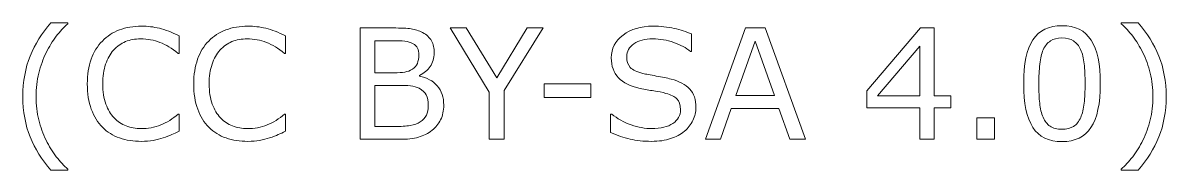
# Model space of a CAD drawing. Header units: inches. Extents: x -28 to 251, y 84 to 250.
# Drawn here: x 195.8 to 251.3, y 216.4 to 223.6 of the extents above; entities that cross this region are included whole.
import ezdxf

# ---------------------------------------------------------------- set-up
doc = ezdxf.new("R2010")
doc.units = ezdxf.units.IN
doc.header["$MEASUREMENT"] = 0
doc.layers.add('LAYER_1_0', color=7, linetype='Continuous')

# ---------------------------------------------------------------- blocks, each defined once
blk = doc.blocks.new('block 80')
at = {"layer": 'LAYER_1_0', "color": 7, "lineweight": 5}
for points in [[(221.058, 223.309), (219.162, 220.282), (219.162, 217.918), (218.446, 217.918), (218.446, 220.206), (216.538, 223.309), (217.328, 223.309), (218.808, 220.898), (220.291, 223.309), (221.058, 223.309)], [(233.813, 217.918), (233.051, 217.918), (232.526, 219.417), (230.202, 219.417), (229.678, 217.918), (228.951, 217.918), (230.906, 223.309), (231.858, 223.309), (233.813, 217.918)], [(240.875, 219.439), (240.07, 219.439), (240.07, 217.918), (239.376, 217.918), (239.376, 219.439), (236.796, 219.439), (236.796, 220.271), (239.405, 223.309), (240.07, 223.309), (240.07, 220.023), (240.875, 220.023), (240.875, 219.439)], [(232.302, 220.034), (231.364, 222.675), (230.423, 220.034), (232.302, 220.034)], [(239.376, 220.023), (239.376, 222.429), (237.31, 220.023), (239.376, 220.023)], [(223.379, 219.946), (221.119, 219.946), (221.119, 220.597), (223.379, 220.597), (223.379, 219.946)], [(243.005, 217.918), (242.145, 217.918), (242.145, 218.954), (243.005, 218.954), (243.005, 217.918)]]:
    blk.add_lwpolyline(points, dxfattribs=at)
for points, knots in [([(197.957, 216.429), (197.957, 216.429), (197.127, 216.429), (197.127, 216.429), (196.699, 216.919), (196.366, 217.454), (196.13, 218.033), (195.893, 218.611), (195.774, 219.264), (195.774, 219.99), (195.774, 220.716), (195.893, 221.369), (196.13, 221.948), (196.366, 222.527), (196.699, 223.061), (197.127, 223.551), (197.127, 223.551), (197.957, 223.551), (197.957, 223.551), (197.957, 223.551), (197.957, 223.515), (197.957, 223.515), (197.761, 223.339), (197.575, 223.136), (197.397, 222.905), (197.22, 222.675), (197.055, 222.407), (196.903, 222.1), (196.757, 221.804), (196.64, 221.476), (196.549, 221.119), (196.458, 220.763), (196.414, 220.386), (196.414, 219.99), (196.414, 219.578), (196.458, 219.201), (196.546, 218.857), (196.634, 218.515), (196.753, 218.189), (196.903, 217.88), (197.047, 217.584), (197.213, 217.315), (197.399, 217.076), (197.585, 216.836), (197.771, 216.633), (197.957, 216.466), (197.957, 216.466), (197.957, 216.429), (197.957, 216.429)], [0, 0, 0, 0, 1, 1, 1, 2, 2, 2, 3, 3, 3, 4, 4, 4, 5, 5, 5, 6, 6, 6, 7, 7, 7, 8, 8, 8, 9, 9, 9, 10, 10, 10, 11, 11, 11, 12, 12, 12, 13, 13, 13, 14, 14, 14, 15, 15, 15, 16, 16, 16, 16]), ([(248.148, 220.617), (248.148, 219.649), (247.996, 218.939), (247.694, 218.486), (247.391, 218.034), (246.921, 217.807), (246.285, 217.807), (245.638, 217.807), (245.166, 218.037), (244.868, 218.496), (244.57, 218.954), (244.422, 219.659), (244.422, 220.61), (244.422, 221.568), (244.572, 222.276), (244.874, 222.733), (245.175, 223.19), (245.645, 223.419), (246.285, 223.419), (246.931, 223.419), (247.403, 223.187), (247.701, 222.722), (247.998, 222.258), (248.148, 221.556), (248.148, 220.617)], [0, 0, 0, 0, 1, 1, 1, 2, 2, 2, 3, 3, 3, 4, 4, 4, 5, 5, 5, 6, 6, 6, 7, 7, 7, 8, 8, 8, 8]), ([(251.347, 219.99), (251.347, 219.264), (251.228, 218.611), (250.991, 218.033), (250.754, 217.454), (250.422, 216.919), (249.994, 216.429), (249.994, 216.429), (249.164, 216.429), (249.164, 216.429), (249.164, 216.429), (249.164, 216.466), (249.164, 216.466), (249.35, 216.633), (249.537, 216.836), (249.724, 217.076), (249.911, 217.315), (250.076, 217.584), (250.218, 217.88), (250.369, 218.189), (250.487, 218.515), (250.575, 218.857), (250.663, 219.201), (250.708, 219.578), (250.708, 219.99), (250.708, 220.386), (250.663, 220.763), (250.574, 221.119), (250.484, 221.476), (250.366, 221.804), (250.218, 222.1), (250.066, 222.407), (249.901, 222.675), (249.724, 222.905), (249.547, 223.136), (249.36, 223.339), (249.164, 223.515), (249.164, 223.515), (249.164, 223.551), (249.164, 223.551), (249.164, 223.551), (249.994, 223.551), (249.994, 223.551), (250.422, 223.061), (250.754, 222.527), (250.991, 221.948), (251.228, 221.369), (251.347, 220.716), (251.347, 219.99)], [0, 0, 0, 0, 1, 1, 1, 2, 2, 2, 3, 3, 3, 4, 4, 4, 5, 5, 5, 6, 6, 6, 7, 7, 7, 8, 8, 8, 9, 9, 9, 10, 10, 10, 11, 11, 11, 12, 12, 12, 13, 13, 13, 14, 14, 14, 15, 15, 15, 16, 16, 16, 16]), ([(203.371, 218.306), (203.239, 218.248), (203.119, 218.193), (203.012, 218.143), (202.905, 218.093), (202.764, 218.04), (202.591, 217.984), (202.444, 217.939), (202.284, 217.9), (202.112, 217.867), (201.939, 217.835), (201.749, 217.818), (201.542, 217.818), (201.152, 217.818), (200.797, 217.874), (200.477, 217.983), (200.158, 218.093), (199.88, 218.264), (199.644, 218.498), (199.413, 218.727), (199.232, 219.018), (199.102, 219.371), (198.972, 219.724), (198.906, 220.135), (198.906, 220.603), (198.906, 221.046), (198.969, 221.442), (199.094, 221.792), (199.22, 222.141), (199.4, 222.436), (199.637, 222.677), (199.865, 222.911), (200.142, 223.089), (200.466, 223.213), (200.791, 223.335), (201.151, 223.397), (201.546, 223.397), (201.835, 223.397), (202.123, 223.362), (202.411, 223.292), (202.699, 223.222), (203.02, 223.099), (203.371, 222.923), (203.371, 222.923), (203.371, 222.074), (203.371, 222.074), (203.371, 222.074), (203.317, 222.074), (203.317, 222.074), (203.021, 222.32), (202.728, 222.499), (202.436, 222.611), (202.145, 222.724), (201.833, 222.779), (201.501, 222.779), (201.229, 222.779), (200.984, 222.736), (200.767, 222.648), (200.548, 222.56), (200.354, 222.423), (200.183, 222.238), (200.017, 222.057), (199.888, 221.829), (199.795, 221.554), (199.703, 221.278), (199.656, 220.96), (199.656, 220.599), (199.656, 220.221), (199.708, 219.896), (199.81, 219.624), (199.912, 219.352), (200.044, 219.13), (200.205, 218.959), (200.373, 218.782), (200.57, 218.649), (200.796, 218.564), (201.02, 218.478), (201.258, 218.436), (201.509, 218.436), (201.853, 218.436), (202.175, 218.495), (202.476, 218.612), (202.777, 218.73), (203.058, 218.906), (203.321, 219.141), (203.321, 219.141), (203.371, 219.141), (203.371, 219.141), (203.371, 219.141), (203.371, 218.306), (203.371, 218.306)], [0, 0, 0, 0, 1, 1, 1, 2, 2, 2, 3, 3, 3, 4, 4, 4, 5, 5, 5, 6, 6, 6, 7, 7, 7, 8, 8, 8, 9, 9, 9, 10, 10, 10, 11, 11, 11, 12, 12, 12, 13, 13, 13, 14, 14, 14, 15, 15, 15, 16, 16, 16, 17, 17, 17, 18, 18, 18, 19, 19, 19, 20, 20, 20, 21, 21, 21, 22, 22, 22, 23, 23, 23, 24, 24, 24, 25, 25, 25, 26, 26, 26, 27, 27, 27, 28, 28, 28, 29, 29, 29, 30, 30, 30, 30]), ([(208.544, 218.306), (208.411, 218.248), (208.292, 218.193), (208.185, 218.143), (208.077, 218.093), (207.937, 218.04), (207.764, 217.984), (207.616, 217.939), (207.456, 217.9), (207.284, 217.867), (207.112, 217.835), (206.922, 217.818), (206.715, 217.818), (206.324, 217.818), (205.97, 217.874), (205.65, 217.983), (205.331, 218.093), (205.053, 218.264), (204.817, 218.498), (204.585, 218.727), (204.405, 219.018), (204.275, 219.371), (204.144, 219.724), (204.08, 220.135), (204.08, 220.603), (204.08, 221.046), (204.142, 221.442), (204.268, 221.792), (204.393, 222.141), (204.574, 222.436), (204.81, 222.677), (205.039, 222.911), (205.315, 223.089), (205.639, 223.213), (205.963, 223.335), (206.323, 223.397), (206.718, 223.397), (207.008, 223.397), (207.297, 223.362), (207.585, 223.292), (207.873, 223.222), (208.192, 223.099), (208.544, 222.923), (208.544, 222.923), (208.544, 222.074), (208.544, 222.074), (208.544, 222.074), (208.49, 222.074), (208.49, 222.074), (208.194, 222.32), (207.9, 222.499), (207.609, 222.611), (207.318, 222.724), (207.006, 222.779), (206.674, 222.779), (206.402, 222.779), (206.157, 222.736), (205.939, 222.648), (205.721, 222.56), (205.527, 222.423), (205.356, 222.238), (205.19, 222.057), (205.061, 221.829), (204.968, 221.554), (204.875, 221.278), (204.829, 220.96), (204.829, 220.599), (204.829, 220.221), (204.88, 219.896), (204.983, 219.624), (205.085, 219.352), (205.216, 219.13), (205.378, 218.959), (205.546, 218.782), (205.743, 218.649), (205.968, 218.564), (206.193, 218.478), (206.431, 218.436), (206.681, 218.436), (207.026, 218.436), (207.348, 218.495), (207.649, 218.612), (207.95, 218.73), (208.232, 218.906), (208.494, 219.141), (208.494, 219.141), (208.544, 219.141), (208.544, 219.141), (208.544, 219.141), (208.544, 218.306), (208.544, 218.306)], [0, 0, 0, 0, 1, 1, 1, 2, 2, 2, 3, 3, 3, 4, 4, 4, 5, 5, 5, 6, 6, 6, 7, 7, 7, 8, 8, 8, 9, 9, 9, 10, 10, 10, 11, 11, 11, 12, 12, 12, 13, 13, 13, 14, 14, 14, 15, 15, 15, 16, 16, 16, 17, 17, 17, 18, 18, 18, 19, 19, 19, 20, 20, 20, 21, 21, 21, 22, 22, 22, 23, 23, 23, 24, 24, 24, 25, 25, 25, 26, 26, 26, 27, 27, 27, 28, 28, 28, 29, 29, 29, 30, 30, 30, 30]), ([(216.233, 219.574), (216.233, 219.307), (216.183, 219.07), (216.082, 218.865), (215.98, 218.66), (215.843, 218.492), (215.672, 218.359), (215.469, 218.2), (215.246, 218.086), (215.003, 218.019), (214.761, 217.951), (214.452, 217.918), (214.078, 217.918), (214.078, 217.918), (212.165, 217.918), (212.165, 217.918), (212.165, 217.918), (212.165, 223.309), (212.165, 223.309), (212.165, 223.309), (213.762, 223.309), (213.762, 223.309), (214.155, 223.309), (214.449, 223.294), (214.645, 223.265), (214.84, 223.236), (215.027, 223.176), (215.206, 223.084), (215.404, 222.98), (215.547, 222.846), (215.636, 222.684), (215.725, 222.52), (215.77, 222.325), (215.77, 222.098), (215.77, 221.842), (215.705, 221.623), (215.575, 221.443), (215.445, 221.263), (215.271, 221.119), (215.054, 221.01), (215.054, 221.01), (215.054, 220.981), (215.054, 220.981), (215.419, 220.906), (215.707, 220.746), (215.918, 220.501), (216.128, 220.257), (216.233, 219.947), (216.233, 219.574)], [0, 0, 0, 0, 1, 1, 1, 2, 2, 2, 3, 3, 3, 4, 4, 4, 5, 5, 5, 6, 6, 6, 7, 7, 7, 8, 8, 8, 9, 9, 9, 10, 10, 10, 11, 11, 11, 12, 12, 12, 13, 13, 13, 14, 14, 14, 15, 15, 15, 16, 16, 16, 16]), ([(228.49, 219.453), (228.49, 219.243), (228.441, 219.036), (228.344, 218.831), (228.246, 218.626), (228.11, 218.452), (227.934, 218.31), (227.741, 218.156), (227.517, 218.035), (227.26, 217.949), (227.004, 217.862), (226.695, 217.818), (226.334, 217.818), (225.947, 217.818), (225.598, 217.855), (225.289, 217.927), (224.98, 217.999), (224.665, 218.106), (224.345, 218.248), (224.345, 218.248), (224.345, 219.141), (224.345, 219.141), (224.345, 219.141), (224.395, 219.141), (224.395, 219.141), (224.667, 218.916), (224.98, 218.742), (225.336, 218.62), (225.692, 218.497), (226.025, 218.436), (226.338, 218.436), (226.78, 218.436), (227.124, 218.519), (227.371, 218.686), (227.617, 218.852), (227.74, 219.074), (227.74, 219.351), (227.74, 219.59), (227.682, 219.766), (227.565, 219.879), (227.449, 219.992), (227.272, 220.08), (227.034, 220.143), (226.854, 220.191), (226.659, 220.231), (226.449, 220.262), (226.238, 220.294), (226.015, 220.333), (225.78, 220.382), (225.304, 220.483), (224.951, 220.656), (224.722, 220.9), (224.492, 221.145), (224.378, 221.464), (224.378, 221.857), (224.378, 222.307), (224.568, 222.677), (224.948, 222.965), (225.328, 223.253), (225.81, 223.397), (226.394, 223.397), (226.772, 223.397), (227.118, 223.361), (227.432, 223.289), (227.747, 223.216), (228.026, 223.127), (228.27, 223.02), (228.27, 223.02), (228.27, 222.173), (228.27, 222.173), (228.27, 222.173), (228.219, 222.173), (228.219, 222.173), (228.015, 222.347), (227.747, 222.492), (227.415, 222.607), (227.082, 222.722), (226.742, 222.779), (226.395, 222.779), (226.013, 222.779), (225.706, 222.7), (225.475, 222.541), (225.243, 222.382), (225.128, 222.176), (225.128, 221.926), (225.128, 221.701), (225.185, 221.525), (225.301, 221.398), (225.416, 221.27), (225.619, 221.173), (225.91, 221.105), (226.063, 221.071), (226.282, 221.03), (226.566, 220.982), (226.849, 220.933), (227.089, 220.885), (227.286, 220.834), (227.685, 220.727), (227.985, 220.568), (228.187, 220.353), (228.389, 220.138), (228.49, 219.838), (228.49, 219.453)], [0, 0, 0, 0, 1, 1, 1, 2, 2, 2, 3, 3, 3, 4, 4, 4, 5, 5, 5, 6, 6, 6, 7, 7, 7, 8, 8, 8, 9, 9, 9, 10, 10, 10, 11, 11, 11, 12, 12, 12, 13, 13, 13, 14, 14, 14, 15, 15, 15, 16, 16, 16, 17, 17, 17, 18, 18, 18, 19, 19, 19, 20, 20, 20, 21, 21, 21, 22, 22, 22, 23, 23, 23, 24, 24, 24, 25, 25, 25, 26, 26, 26, 27, 27, 27, 28, 28, 28, 29, 29, 29, 30, 30, 30, 31, 31, 31, 32, 32, 32, 33, 33, 33, 34, 34, 34, 34]), ([(215.02, 222.001), (215.02, 222.131), (214.999, 222.241), (214.956, 222.33), (214.912, 222.419), (214.843, 222.491), (214.746, 222.547), (214.633, 222.612), (214.495, 222.652), (214.334, 222.668), (214.173, 222.684), (213.973, 222.691), (213.735, 222.691), (213.735, 222.691), (212.882, 222.691), (212.882, 222.691), (212.882, 222.691), (212.882, 221.137), (212.882, 221.137), (212.882, 221.137), (213.807, 221.137), (213.807, 221.137), (214.031, 221.137), (214.209, 221.148), (214.342, 221.171), (214.474, 221.194), (214.597, 221.241), (214.71, 221.314), (214.823, 221.386), (214.903, 221.48), (214.95, 221.594), (214.997, 221.709), (215.02, 221.844), (215.02, 222.001)], [0, 0, 0, 0, 1, 1, 1, 2, 2, 2, 3, 3, 3, 4, 4, 4, 5, 5, 5, 6, 6, 6, 7, 7, 7, 8, 8, 8, 9, 9, 9, 10, 10, 10, 11, 11, 11, 11]), ([(247.193, 218.972), (247.277, 219.168), (247.334, 219.398), (247.364, 219.662), (247.394, 219.927), (247.409, 220.245), (247.409, 220.617), (247.409, 220.984), (247.394, 221.303), (247.364, 221.574), (247.334, 221.844), (247.276, 222.074), (247.189, 222.262), (247.105, 222.448), (246.99, 222.588), (246.845, 222.682), (246.699, 222.777), (246.513, 222.823), (246.285, 222.823), (246.059, 222.823), (245.872, 222.777), (245.724, 222.682), (245.576, 222.588), (245.459, 222.446), (245.372, 222.255), (245.291, 222.076), (245.235, 221.843), (245.205, 221.556), (245.175, 221.268), (245.16, 220.953), (245.16, 220.61), (245.16, 220.233), (245.173, 219.917), (245.2, 219.664), (245.226, 219.41), (245.282, 219.183), (245.369, 218.983), (245.448, 218.794), (245.561, 218.651), (245.706, 218.552), (245.851, 218.452), (246.044, 218.403), (246.285, 218.403), (246.51, 218.403), (246.697, 218.45), (246.847, 218.544), (246.996, 218.638), (247.111, 218.781), (247.193, 218.972)], [0, 0, 0, 0, 1, 1, 1, 2, 2, 2, 3, 3, 3, 4, 4, 4, 5, 5, 5, 6, 6, 6, 7, 7, 7, 8, 8, 8, 9, 9, 9, 10, 10, 10, 11, 11, 11, 12, 12, 12, 13, 13, 13, 14, 14, 14, 15, 15, 15, 16, 16, 16, 16]), ([(215.483, 219.547), (215.483, 219.764), (215.451, 219.935), (215.386, 220.063), (215.321, 220.189), (215.202, 220.297), (215.031, 220.386), (214.916, 220.446), (214.775, 220.486), (214.61, 220.504), (214.444, 220.521), (214.244, 220.53), (214.008, 220.53), (214.008, 220.53), (212.882, 220.53), (212.882, 220.53), (212.882, 220.53), (212.882, 218.535), (212.882, 218.535), (212.882, 218.535), (213.83, 218.535), (213.83, 218.535), (214.143, 218.535), (214.4, 218.552), (214.601, 218.584), (214.801, 218.616), (214.965, 218.676), (215.093, 218.762), (215.228, 218.856), (215.327, 218.963), (215.39, 219.083), (215.452, 219.203), (215.483, 219.358), (215.483, 219.547)], [0, 0, 0, 0, 1, 1, 1, 2, 2, 2, 3, 3, 3, 4, 4, 4, 5, 5, 5, 6, 6, 6, 7, 7, 7, 8, 8, 8, 9, 9, 9, 10, 10, 10, 11, 11, 11, 11])]:
    blk.add_open_spline(points, degree=3, knots=knots, dxfattribs=at)

msp = doc.modelspace()

# ---------------------------------------------------------------- block references
at = {"layer": 'LAYER_1_0'}
msp.add_blockref('block 80', (0, 0), dxfattribs=at)

doc.saveas('drawing.dxf')
